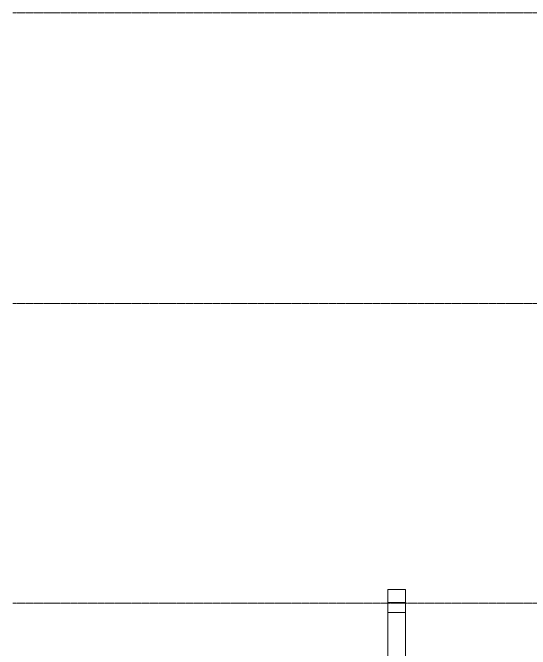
# Model space of a CAD drawing. Header units: inches. Extents: x 9661 to 15313, y -314 to 660.
# Drawn here: x 12951.9 to 13186.8, y -20.9 to 268 of the extents above; entities that cross this region are included whole.
import ezdxf

# ---------------------------------------------------------------- set-up
doc = ezdxf.new("R2010")
doc.units = ezdxf.units.IN
doc.header["$MEASUREMENT"] = 0
doc.linetypes.add('Grid Line 1_2_', pattern=[0.875, 0.5, -0.125, 0.125, -0.125])
doc.layers.add('A-FLOR-LEVL-1', color=51, linetype='Grid Line 1_2_', lineweight=9)
doc.layers.add('E-LITE-EQPM-1', color=55, linetype='Continuous', lineweight=9)

# ---------------------------------------------------------------- blocks, each defined once
blk = doc.blocks.new('Pathway_Cooper_McGraw-Edison _BSC-BRC_Round - Pathway_Cooper_McGraw-Edison _BSC-BRC_Round-2028611-BUILDING SECTION - NORTH_SOUTH AT ELEVATOR AND COURTYARD - LOOKING EAST')
at = {"layer": 'E-LITE-EQPM-1'}
for p, q in [((-3997.72, 6.28), (-3997.72, 0.28)), ((-3997.72, 6.28), (-3989.72, 6.28)), ((-3989.72, 0.28), (-3989.72, 6.28)), ((-3989.72, 0.28), (-3997.72, 0.28)), ((-3997.72, 0.28), (-3997.72, -4.22)), ((-3997.72, 0.28), (-3989.72, 0.28)), ((-3989.72, -4.22), (-3989.72, 0.28)), ((-3989.72, -4.22), (-3997.72, -4.22)), ((-3997.72, -4.22), (-3997.72, -29.72)), ((-3997.72, -4.22), (-3989.72, -4.22)), ((-3989.72, -29.72), (-3989.72, -4.22)), ((-3989.72, -29.72), (-3997.72, -29.72))]:
    blk.add_line(p, q, dxfattribs=at)

msp = doc.modelspace()

# ---------------------------------------------------------------- linework, layer by layer
at = {"layer": 'A-FLOR-LEVL-1'}
for p, q in [((12951.92718, 268), (15288.94326, 268)), ((12951.92718, 136), (15288.94326, 136)), ((12951.92718, 0), (15288.94326, 0))]:
    msp.add_line(p, q, dxfattribs=at)

# ---------------------------------------------------------------- block references
at = {"layer": 'E-LITE-EQPM-1'}
msp.add_blockref('Pathway_Cooper_McGraw-Edison _BSC-BRC_Round - Pathway_Cooper_McGraw-Edison _BSC-BRC_Round-2028611-BUILDING SECTION - NORTH_SOUTH AT ELEVATOR AND COURTYARD - LOOKING EAST', (17119.89164, 0), dxfattribs=at)

doc.saveas('drawing.dxf')
